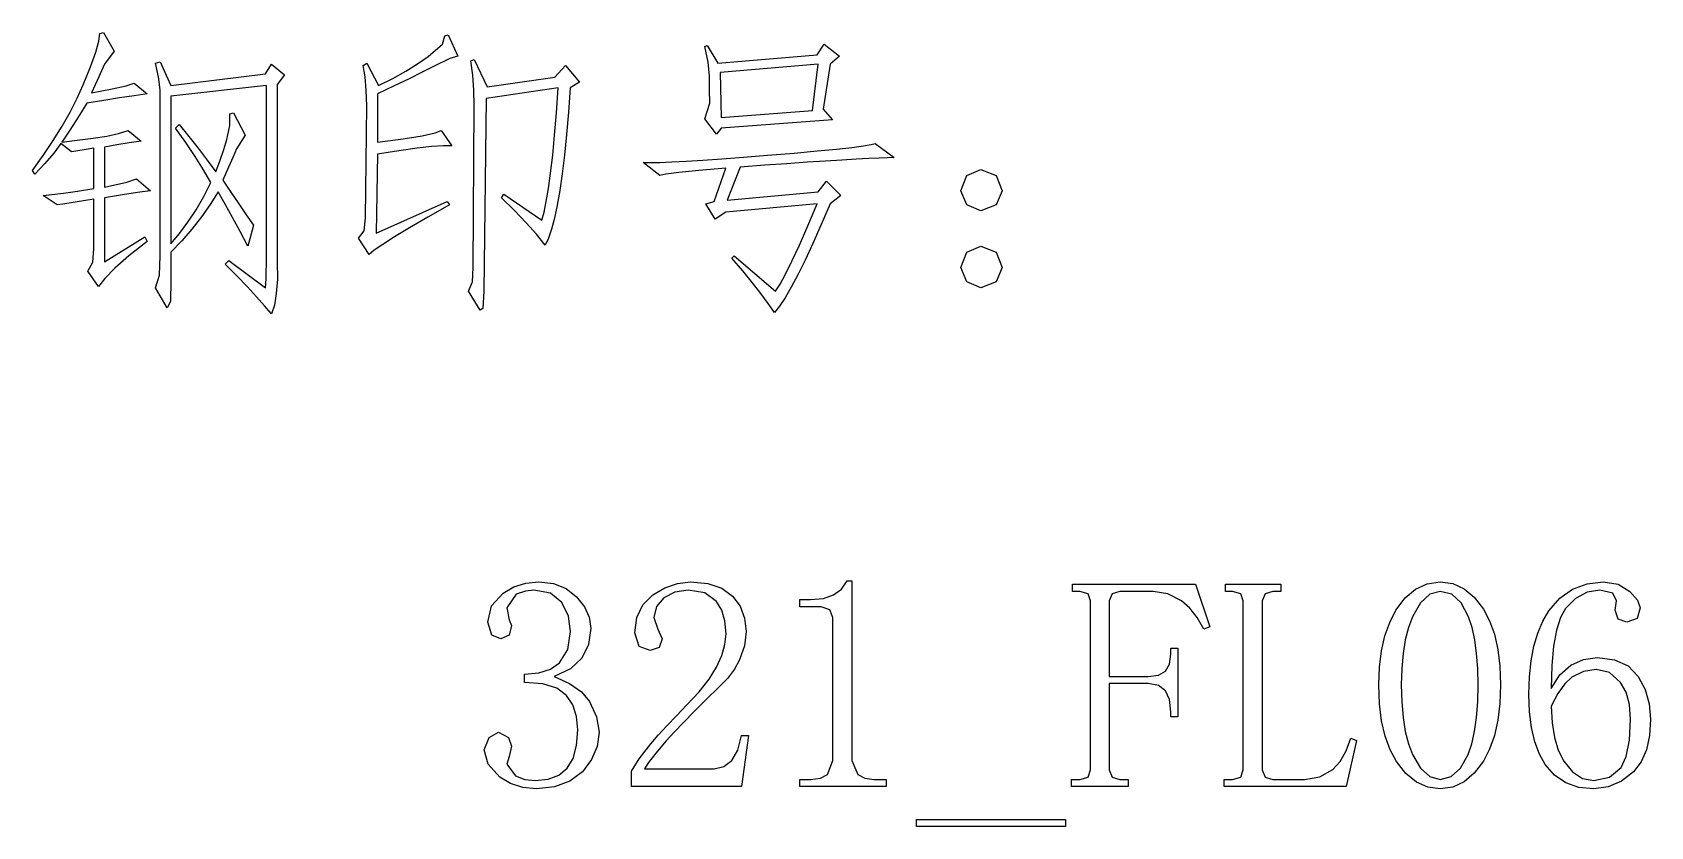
# Model space of a CAD drawing. Extents: x 0 to 420, y 0 to 297.
# Drawn here: x 234.24 to 258.24, y 53.18 to 64.97 of the extents above; entities that cross this region are included whole.
import ezdxf

# ---------------------------------------------------------------- set-up
doc = ezdxf.new("R2010")
doc.units = 0

msp = doc.modelspace()

# ---------------------------------------------------------------- linework, layer by layer
at = {"color": 7, "lineweight": 25}
for points in [[(235.155, 62.493), (234.877, 62.445), (234.695, 62.416), (234.611, 62.406), (234.401, 62.546), (234.534, 62.559), (234.704, 62.581), (234.911, 62.612), (235.155, 62.651), (235.155, 63.248), (235.011, 63.226), (234.822, 63.195), (234.664, 63.318), (234.559, 63.174), (234.43, 63.022), (234.278, 62.862), (234.243, 62.915), (234.405, 63.14), (234.553, 63.36), (234.686, 63.575), (234.804, 63.784), (234.908, 63.988), (234.997, 64.186), (235.105, 64.455), (235.182, 64.671), (235.228, 64.836), (235.243, 64.95), (235.296, 64.967), (235.454, 64.686), (235.313, 64.493), (235.23, 64.309), (235.12, 64.072), (235.424, 64.127), (235.635, 64.174), (235.752, 64.213), (235.945, 64.055), (235.751, 64.026), (235.537, 63.993), (235.303, 63.956), (235.05, 63.915), (234.923, 63.71), (234.801, 63.517), (234.682, 63.336), (234.868, 63.36), (235.147, 63.397), (235.348, 63.429), (235.521, 63.467), (235.664, 63.511), (235.857, 63.353), (235.68, 63.328), (235.498, 63.299), (235.313, 63.265), (235.313, 62.669), (235.642, 62.743), (235.787, 62.792), (235.997, 62.616), (235.836, 62.597), (235.608, 62.562), (235.313, 62.511), (235.313, 61.564), (235.91, 61.932), (235.945, 61.862), (235.676, 61.649), (235.467, 61.467), (235.316, 61.316), (235.225, 61.195), (235.068, 61.423), (235.142, 61.559), (235.155, 61.757)], [(239.201, 64.511), (239.376, 64.178), (239.587, 64.284), (239.78, 64.39), (239.955, 64.498), (240.113, 64.608), (240.324, 64.794), (240.359, 64.915), (240.411, 64.932), (240.552, 64.616), (240.436, 64.577), (240.192, 64.458), (240.025, 64.374), (239.83, 64.279), (239.608, 64.172), (239.359, 64.055), (239.359, 63.336), (239.74, 63.386), (240.025, 63.432), (240.214, 63.474), (240.306, 63.511), (240.464, 63.283), (240.341, 63.284), (240.169, 63.272), (239.948, 63.247), (239.678, 63.21), (239.359, 63.16), (239.341, 61.985), (240.394, 62.458), (240.429, 62.406), (240.108, 62.224), (239.836, 62.067), (239.613, 61.932), (239.439, 61.821), (239.313, 61.733), (239.236, 61.669), (239.078, 61.915), (239.166, 62.024), (239.183, 62.213), (239.201, 63.879), (239.195, 64.109), (239.178, 64.308), (239.148, 64.476)], [(241.236, 62.564), (241.797, 62.178), (241.832, 62.301), (241.865, 62.458), (241.898, 62.651), (241.929, 62.879), (241.959, 63.143), (241.988, 63.441), (242.016, 63.774), (242.043, 64.143), (240.973, 63.985), (240.938, 61.125), (240.925, 60.871), (240.885, 60.844), (240.71, 61.125), (240.771, 61.265), (240.78, 61.476), (240.797, 63.879), (240.792, 64.109), (240.774, 64.332), (240.745, 64.546), (240.797, 64.564), (240.99, 64.16), (241.99, 64.301), (242.148, 64.476), (242.359, 64.23), (242.218, 64.143), (242.193, 63.781), (242.164, 63.449), (242.134, 63.144), (242.101, 62.868), (242.065, 62.621), (242.027, 62.402), (241.986, 62.211), (241.943, 62.049), (241.898, 61.915), (241.85, 61.809), (241.717, 61.972), (241.565, 62.143), (241.393, 62.322), (241.201, 62.511)], [(246.108, 63.669), (244.459, 63.546), (244.389, 63.458), (244.214, 63.686), (244.292, 63.915), (244.286, 64.121), (244.284, 64.318), (244.266, 64.524), (244.214, 64.757), (244.249, 64.774), (244.407, 64.511), (245.88, 64.634), (245.985, 64.792), (246.214, 64.616), (246.073, 64.493), (245.968, 63.827)], [(237.155, 61.581), (237.699, 61.178), (237.712, 61.309), (237.717, 61.634), (237.717, 64.178), (236.296, 64.02), (236.296, 61.827), (236.426, 61.981), (236.551, 62.15), (236.67, 62.332), (236.784, 62.529), (236.892, 62.739), (236.78, 62.928), (236.655, 63.125), (236.517, 63.331), (236.366, 63.546), (236.418, 63.599), (236.564, 63.423), (236.704, 63.248), (236.836, 63.072), (236.962, 62.897), (237.028, 63.068), (237.083, 63.228), (237.129, 63.379), (237.171, 63.583), (237.173, 63.757), (237.225, 63.774), (237.401, 63.441), (237.269, 63.239), (237.22, 63.121), (237.152, 62.966), (237.068, 62.774), (237.188, 62.594), (237.304, 62.423), (237.416, 62.261), (237.524, 62.108), (237.484, 61.958), (237.436, 61.792), (237.323, 62.013), (237.212, 62.222), (237.104, 62.417), (236.997, 62.599), (236.88, 62.411), (236.75, 62.228), (236.61, 62.049), (236.458, 61.875), (236.296, 61.704), (236.296, 61.283), (236.291, 60.972), (236.243, 60.879), (236.068, 61.178), (236.129, 61.366), (236.138, 61.651), (236.138, 63.932), (236.138, 64.113), (236.114, 64.306), (236.068, 64.511), (236.138, 64.529), (236.296, 64.178), (237.699, 64.353), (237.787, 64.493), (237.98, 64.336), (237.875, 64.195), (237.875, 61.564), (237.876, 61.305), (237.861, 61.09), (237.832, 60.919), (237.787, 60.792), (237.687, 60.911), (237.568, 61.044), (237.431, 61.192), (237.276, 61.353), (237.103, 61.529)], [(244.442, 64.371), (244.459, 63.704), (245.81, 63.809), (245.898, 64.493)], [(247.021, 63.108), (246.925, 63.106), (246.8, 63.102), (246.646, 63.095), (246.462, 63.085), (246.249, 63.072), (246.006, 63.057), (245.734, 63.039), (245.432, 63.018), (245.101, 62.994), (244.74, 62.967), (244.547, 62.476), (245.898, 62.599), (246.021, 62.757), (246.231, 62.546), (246.073, 62.423), (245.941, 62.114), (245.818, 61.836), (245.702, 61.588), (245.595, 61.371), (245.496, 61.184), (245.405, 61.029), (245.323, 60.904), (245.249, 60.809), (245.156, 60.943), (245.047, 61.09), (244.92, 61.251), (244.777, 61.427), (244.617, 61.616), (244.652, 61.651), (245.266, 61.125), (245.332, 61.229), (245.412, 61.378), (245.507, 61.572), (245.617, 61.811), (245.741, 62.095), (245.88, 62.423), (244.529, 62.301), (244.371, 62.195), (244.231, 62.423), (244.354, 62.458), (244.529, 62.95), (244.126, 62.917), (243.828, 62.888), (243.635, 62.864), (243.547, 62.844), (243.301, 63.037), (243.407, 63.035), (243.548, 63.037), (243.725, 63.044), (243.937, 63.055), (244.185, 63.07), (244.469, 63.09), (244.788, 63.114), (245.143, 63.143), (245.541, 63.176), (245.882, 63.207), (246.167, 63.235), (246.395, 63.26), (246.567, 63.282), (246.681, 63.302), (246.74, 63.318)], [(248.625, 62.616), (248.538, 62.406), (248.31, 62.318), (248.099, 62.406), (248.011, 62.616), (248.099, 62.844), (248.31, 62.932), (248.538, 62.844)], [(248.625, 61.476), (248.538, 61.265), (248.31, 61.178), (248.099, 61.265), (248.011, 61.476), (248.099, 61.704), (248.31, 61.792), (248.538, 61.704)], [(242.647, 54.584), (242.619, 54.371), (242.537, 54.175), (242.401, 53.996), (242.216, 53.855), (241.988, 53.77), (241.717, 53.742), (241.516, 53.761), (241.335, 53.82), (241.173, 53.917), (241.002, 54.106), (240.945, 54.321), (241.015, 54.505), (241.155, 54.584), (241.304, 54.505), (241.348, 54.374), (241.313, 54.224), (241.278, 54.11), (241.41, 53.935), (241.548, 53.882), (241.699, 53.865), (241.892, 53.885), (242.05, 53.947), (242.173, 54.049), (242.261, 54.194), (242.313, 54.384), (242.331, 54.619), (242.312, 54.816), (242.257, 54.986), (242.164, 55.128), (242.021, 55.235), (241.813, 55.299), (241.541, 55.321), (241.541, 55.444), (241.755, 55.462), (241.927, 55.518), (242.059, 55.61), (242.184, 55.81), (242.225, 56.075), (242.193, 56.306), (242.094, 56.505), (241.925, 56.643), (241.682, 56.689), (241.554, 56.674), (241.418, 56.628), (241.278, 56.426), (241.313, 56.251), (241.348, 56.163), (241.313, 56.023), (241.19, 55.97), (241.059, 56.023), (240.997, 56.216), (241.054, 56.455), (241.225, 56.645), (241.385, 56.738), (241.561, 56.794), (241.752, 56.812), (241.97, 56.788), (242.157, 56.715), (242.313, 56.593), (242.43, 56.444), (242.5, 56.289), (242.524, 56.128), (242.491, 55.885), (242.392, 55.681), (242.223, 55.52), (241.98, 55.409), (242.21, 55.305), (242.385, 55.183), (242.506, 55.04), (242.611, 54.812)], [(244.53, 56.04), (244.514, 56.234), (244.468, 56.395), (244.39, 56.523), (244.214, 56.648), (243.969, 56.689), (243.773, 56.661), (243.609, 56.575), (243.497, 56.446), (243.46, 56.286), (243.521, 56.11), (243.583, 55.97), (243.539, 55.838), (243.407, 55.795), (243.241, 55.856), (243.179, 56.058), (243.208, 56.284), (243.296, 56.471), (243.442, 56.619), (243.622, 56.726), (243.809, 56.791), (244.004, 56.812), (244.26, 56.789), (244.468, 56.719), (244.627, 56.602), (244.739, 56.45), (244.806, 56.274), (244.828, 56.075), (244.804, 55.865), (244.732, 55.654), (244.655, 55.516), (244.552, 55.381), (244.425, 55.251), (244.231, 55.062), (244.056, 54.887), (243.9, 54.728), (243.762, 54.583), (243.644, 54.452), (243.487, 54.27), (243.379, 54.133), (243.32, 54.04), (244.355, 54.04), (244.499, 54.071), (244.618, 54.163), (244.705, 54.317), (244.758, 54.531), (244.863, 54.531), (244.758, 53.777), (243.127, 53.777), (243.127, 54.005), (243.243, 54.185), (243.416, 54.409), (243.525, 54.537), (243.651, 54.676), (243.793, 54.826), (243.951, 54.988), (244.132, 55.183), (244.279, 55.37), (244.39, 55.549), (244.468, 55.721), (244.514, 55.884)], [(246.396, 56.83), (246.396, 54.163), (246.484, 53.952), (246.589, 53.9), (246.729, 53.882), (246.905, 53.882), (246.905, 53.777), (245.624, 53.777), (245.624, 53.882), (245.782, 53.882), (245.933, 53.9), (246.036, 53.952), (246.115, 54.163), (246.115, 56.286), (246.071, 56.4), (245.94, 56.444), (245.624, 56.444), (245.624, 56.549), (245.782, 56.549), (245.973, 56.567), (246.124, 56.619), (246.24, 56.707), (246.326, 56.83)], [(250.494, 53.882), (250.494, 53.777), (249.652, 53.777), (249.652, 53.882), (249.775, 53.882), (249.898, 53.917), (249.933, 54.023), (249.933, 56.531), (249.898, 56.637), (249.775, 56.672), (249.67, 56.672), (249.67, 56.777), (251.494, 56.777), (251.705, 56.145), (251.617, 56.11), (251.518, 56.282), (251.407, 56.422), (251.284, 56.531), (251.082, 56.637), (250.863, 56.672), (250.371, 56.672), (250.257, 56.637), (250.214, 56.531), (250.214, 55.409), (250.792, 55.409), (250.944, 55.428), (251.047, 55.488), (251.106, 55.591), (251.126, 55.742), (251.126, 55.83), (251.231, 55.83), (251.231, 54.812), (251.126, 54.812), (251.126, 54.882), (251.106, 55.067), (251.047, 55.198), (250.944, 55.277), (250.792, 55.303), (250.214, 55.303), (250.214, 54.023), (250.257, 53.917), (250.371, 53.882)], [(252.479, 54.023), (252.523, 53.917), (252.637, 53.882), (253.11, 53.882), (253.338, 53.92), (253.531, 54.031), (253.639, 54.149), (253.726, 54.304), (253.795, 54.496), (253.882, 54.461), (253.724, 53.777), (251.917, 53.777), (251.917, 53.882), (252.04, 53.882), (252.163, 53.917), (252.198, 54.023), (252.198, 56.531), (252.163, 56.637), (252.04, 56.672), (251.935, 56.672), (251.935, 56.777), (252.76, 56.777), (252.76, 56.672), (252.637, 56.672), (252.523, 56.637), (252.479, 56.531)], [(255.122, 53.742), (254.937, 53.767), (254.767, 53.843), (254.612, 53.969), (254.473, 54.145), (254.378, 54.32), (254.305, 54.522), (254.252, 54.75), (254.221, 55.004), (254.21, 55.286), (254.22, 55.549), (254.251, 55.791), (254.302, 56.012), (254.373, 56.212), (254.464, 56.391), (254.601, 56.575), (254.756, 56.707), (254.93, 56.786), (255.122, 56.812), (255.307, 56.787), (255.475, 56.711), (255.627, 56.585), (255.763, 56.409), (255.854, 56.235), (255.925, 56.035), (255.976, 55.811), (256.007, 55.561), (256.017, 55.286), (256.007, 55.01), (255.976, 54.76), (255.925, 54.533), (255.854, 54.331), (255.763, 54.154), (255.627, 53.974), (255.475, 53.845), (255.307, 53.768)], [(255.122, 56.672), (254.967, 56.63), (254.83, 56.504), (254.71, 56.295), (254.65, 56.134), (254.603, 55.952), (254.57, 55.75), (254.55, 55.528), (254.543, 55.286), (254.55, 55.031), (254.57, 54.8), (254.603, 54.593), (254.65, 54.41), (254.71, 54.251), (254.83, 54.046), (254.967, 53.923), (255.122, 53.882), (255.285, 53.923), (255.423, 54.046), (255.535, 54.251), (255.588, 54.41), (255.63, 54.593), (255.66, 54.8), (255.678, 55.031), (255.684, 55.286), (255.678, 55.528), (255.661, 55.75), (255.633, 55.952), (255.594, 56.134), (255.543, 56.295), (255.434, 56.504), (255.294, 56.63)], [(257.452, 55.689), (257.707, 55.658), (257.908, 55.565), (258.057, 55.409), (258.16, 55.214), (258.221, 55.003), (258.242, 54.777), (258.226, 54.531), (258.178, 54.319), (258.099, 54.141), (257.987, 53.996), (257.809, 53.855), (257.613, 53.77), (257.4, 53.742), (257.177, 53.764), (256.983, 53.832), (256.817, 53.944), (256.68, 54.102), (256.592, 54.258), (256.523, 54.441), (256.474, 54.65), (256.444, 54.885), (256.435, 55.145), (256.443, 55.404), (256.468, 55.642), (256.509, 55.858), (256.567, 56.054), (256.642, 56.229), (256.733, 56.382), (256.895, 56.57), (257.084, 56.705), (257.299, 56.785), (257.54, 56.812), (257.761, 56.777), (257.935, 56.672), (258.046, 56.54), (258.084, 56.426), (258.04, 56.268), (257.891, 56.216), (257.759, 56.26), (257.715, 56.391), (257.724, 56.461), (257.733, 56.531), (257.68, 56.645), (257.487, 56.689), (257.298, 56.659), (257.129, 56.568), (256.978, 56.417), (256.903, 56.283), (256.844, 56.097), (256.802, 55.861), (256.776, 55.572), (256.768, 55.233), (256.893, 55.433), (257.057, 55.575), (257.248, 55.661)], [(256.768, 54.97), (256.779, 54.722), (256.814, 54.503), (256.872, 54.314), (256.952, 54.154), (257.084, 53.993), (257.233, 53.897), (257.4, 53.865), (257.632, 53.913), (257.803, 54.058), (257.881, 54.223), (257.928, 54.463), (257.943, 54.777), (257.927, 54.993), (257.877, 55.175), (257.794, 55.321), (257.63, 55.466), (257.435, 55.514), (257.248, 55.485), (257.075, 55.4), (256.967, 55.301), (256.864, 55.158)], [(247.354, 53.181), (247.354, 53.286), (249.564, 53.286), (249.564, 53.181)]]:
    msp.add_lwpolyline(points, close=True, dxfattribs=at)

doc.saveas('drawing.dxf')
